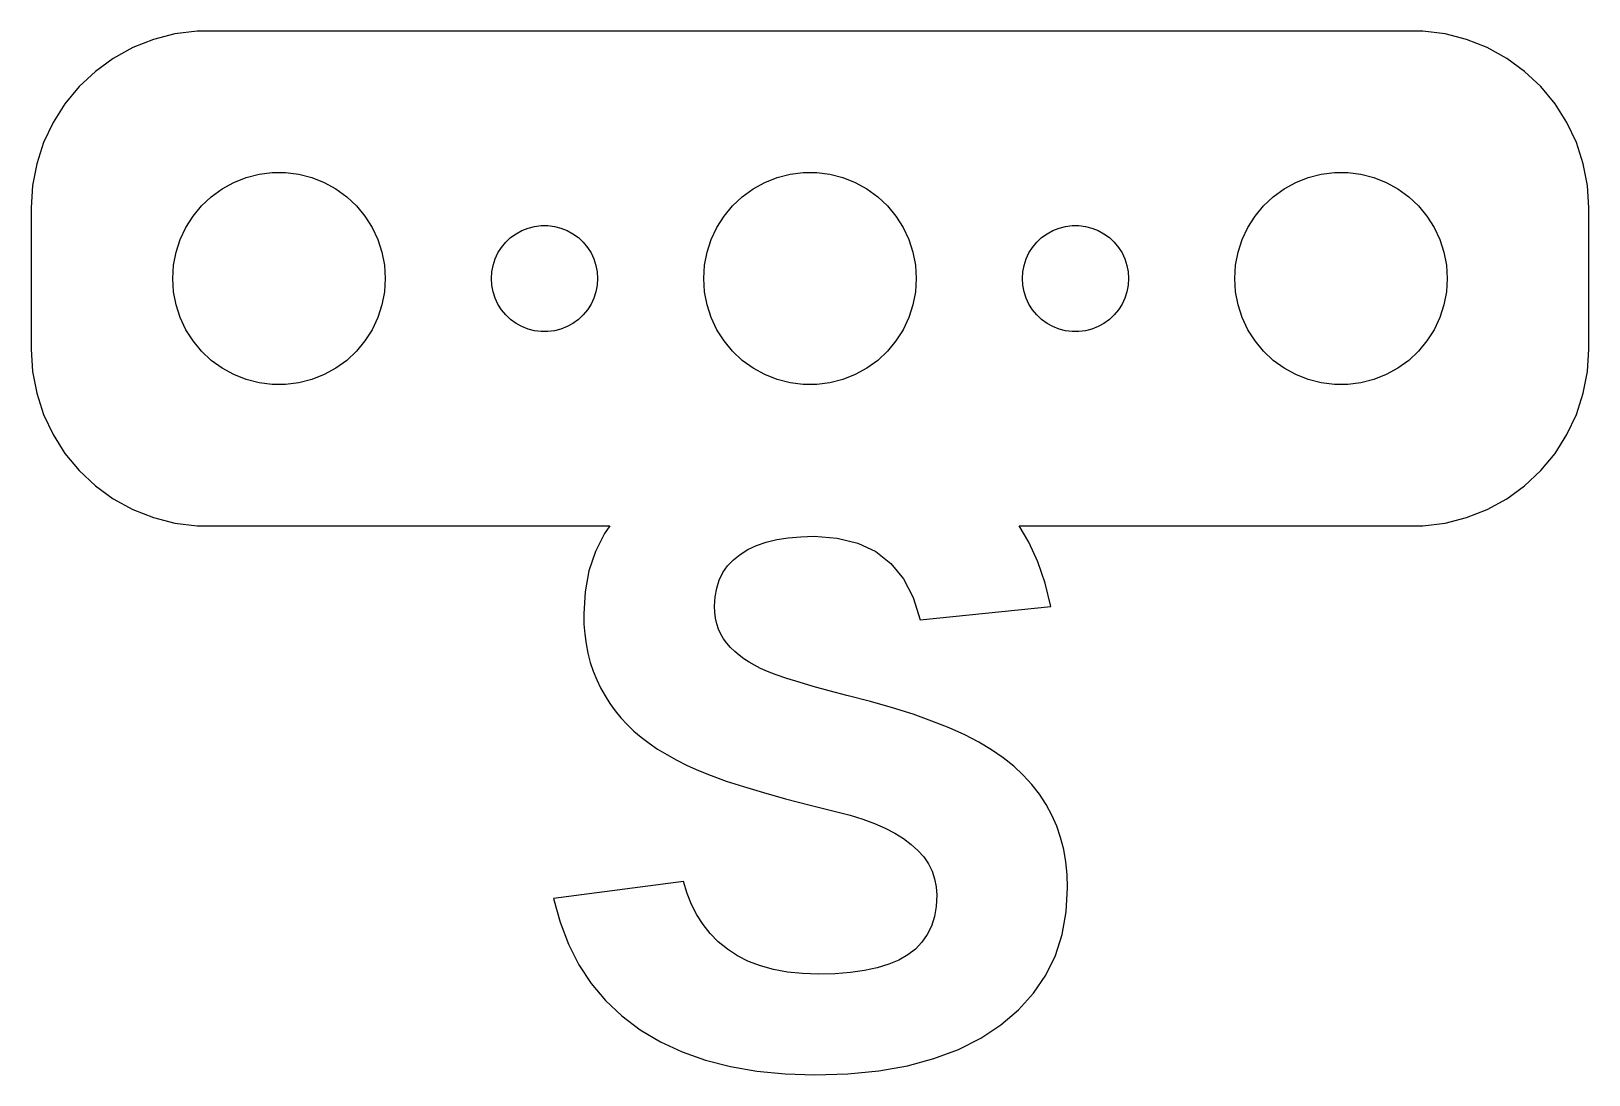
# Model space of a CAD drawing. Header units: metres. Extents: x -22 to 22, y -22.5 to 7.
import ezdxf

# ---------------------------------------------------------------- set-up
doc = ezdxf.new("R2010")
doc.units = ezdxf.units.M

msp = doc.modelspace()

# ---------------------------------------------------------------- linework, layer by layer
for p, q in [((-18.5451, 6.75528), (-19.1289, 6.52412)), ((-17.9369, 6.91142), (-18.5451, 6.75528)), ((-17.3139, 6.99013), (-17.9369, 6.91142)), ((17.3139, 6.99013), (-17.3139, 6.99013)), ((17.9369, 6.91142), (17.3139, 6.99013)), ((18.5451, 6.75528), (17.9369, 6.91142)), ((19.1289, 6.52412), (18.5451, 6.75528)), ((-19.6791, 6.22163), (-20.1871, 5.85255)), ((-19.1289, 6.52412), (-19.6791, 6.22163)), ((19.6791, 6.22163), (19.1289, 6.52412)), ((20.1871, 5.85255), (19.6791, 6.22163)), ((-20.1871, 5.85255), (-20.6448, 5.42273)), ((20.6448, 5.42273), (20.1871, 5.85255)), ((-20.6448, 5.42273), (-21.0451, 4.93892)), ((21.0451, 4.93892), (20.6448, 5.42273)), ((-21.0451, 4.93892), (-21.3815, 4.40877)), ((21.3815, 4.40877), (21.0451, 4.93892)), ((-21.3815, 4.40877), (-21.6489, 3.84062)), ((21.6489, 3.84062), (21.3815, 4.40877)), ((-21.6489, 3.84062), (-21.8429, 3.24344)), ((21.8429, 3.24344), (21.6489, 3.84062)), ((-21.8429, 3.24344), (-21.9606, 2.62666)), ((21.9606, 2.62666), (21.8429, 3.24344)), ((-16.6075, 2.53297), (-16.2773, 2.71448)), ((-16.2773, 2.71448), (-15.927, 2.85316)), ((-15.927, 2.85316), (-15.5621, 2.94685)), ((-15.5621, 2.94685), (-15.1884, 2.99408)), ((-15.1884, 2.99408), (-14.8116, 2.99408)), ((-14.8116, 2.99408), (-14.4379, 2.94685)), ((-14.4379, 2.94685), (-14.0729, 2.85316)), ((-14.0729, 2.85316), (-13.7227, 2.71448)), ((-13.7227, 2.71448), (-13.3925, 2.53297)), ((-1.60747, 2.53297), (-1.27733, 2.71448)), ((-1.27733, 2.71448), (-0.927048, 2.85316)), ((-0.927048, 2.85316), (-0.562134, 2.94685)), ((-0.562134, 2.94685), (-0.18837, 2.99408)), ((-0.18837, 2.99408), (0.18837, 2.99408)), ((0.18837, 2.99408), (0.562134, 2.94685)), ((0.562134, 2.94685), (0.927048, 2.85316)), ((0.927048, 2.85316), (1.27733, 2.71448)), ((1.27733, 2.71448), (1.60747, 2.53297)), ((13.3925, 2.53297), (13.7227, 2.71448)), ((13.7227, 2.71448), (14.0729, 2.85316)), ((14.0729, 2.85316), (14.4379, 2.94685)), ((14.4379, 2.94685), (14.8116, 2.99408)), ((14.8116, 2.99408), (15.1884, 2.99408)), ((15.1884, 2.99408), (15.5621, 2.94685)), ((15.5621, 2.94685), (15.927, 2.85316)), ((15.927, 2.85316), (16.2773, 2.71448)), ((16.2773, 2.71448), (16.6075, 2.53297)), ((-21.9606, 2.62666), (-22, 2)), ((-17.1869, 2.05363), (-16.9123, 2.31154)), ((-16.9123, 2.31154), (-16.6075, 2.53297)), ((-13.3925, 2.53297), (-13.0877, 2.31154)), ((-13.0877, 2.31154), (-12.8131, 2.05363)), ((-2.1869, 2.05363), (-1.91226, 2.31154)), ((-1.91226, 2.31154), (-1.60747, 2.53297)), ((1.60747, 2.53297), (1.91226, 2.31154)), ((1.91226, 2.31154), (2.1869, 2.05363)), ((12.8131, 2.05363), (13.0877, 2.31154)), ((13.0877, 2.31154), (13.3925, 2.53297)), ((16.6075, 2.53297), (16.9123, 2.31154)), ((16.9123, 2.31154), (17.1869, 2.05363)), ((22, 2), (21.9606, 2.62666)), ((-22, 2), (-22, -2)), ((-17.6289, 1.44525), (-17.427, 1.76335)), ((-17.427, 1.76335), (-17.1869, 2.05363)), ((-12.8131, 2.05363), (-12.5729, 1.76335)), ((-12.5729, 1.76335), (-12.3711, 1.44525)), ((-2.62891, 1.44525), (-2.42705, 1.76335)), ((-2.42705, 1.76335), (-2.1869, 2.05363)), ((2.1869, 2.05363), (2.42705, 1.76335)), ((2.42705, 1.76335), (2.62891, 1.44525)), ((12.3711, 1.44525), (12.5729, 1.76335)), ((12.5729, 1.76335), (12.8131, 2.05363)), ((17.1869, 2.05363), (17.427, 1.76335)), ((17.427, 1.76335), (17.6289, 1.44525)), ((22, -2), (22, 2)), ((-17.7893, 1.10437), (-17.6289, 1.44525)), ((-12.3711, 1.44525), (-12.2107, 1.10437)), ((-8.30373, 1.26648), (-8.13866, 1.35724)), ((-8.13866, 1.35724), (-7.96352, 1.42657)), ((-7.96352, 1.42657), (-7.78107, 1.47342)), ((-7.78107, 1.47342), (-7.59418, 1.49704)), ((-7.59418, 1.49704), (-7.40581, 1.49704)), ((-7.40581, 1.49704), (-7.21892, 1.47342)), ((-7.21892, 1.47342), (-7.03647, 1.42657)), ((-7.03647, 1.42657), (-6.86133, 1.35724)), ((-6.86133, 1.35724), (-6.69626, 1.26648)), ((-2.78932, 1.10437), (-2.62891, 1.44525)), ((2.62891, 1.44525), (2.78932, 1.10437)), ((6.69626, 1.26648), (6.86133, 1.35724)), ((6.86133, 1.35724), (7.03647, 1.42657)), ((7.03647, 1.42657), (7.21892, 1.47342)), ((7.21892, 1.47342), (7.40581, 1.49704)), ((7.40581, 1.49704), (7.59418, 1.49704)), ((7.59418, 1.49704), (7.78107, 1.47342)), ((7.78107, 1.47342), (7.96352, 1.42657)), ((7.96352, 1.42657), (8.13866, 1.35724)), ((8.13866, 1.35724), (8.30373, 1.26648)), ((12.2107, 1.10437), (12.3711, 1.44525)), ((17.6289, 1.44525), (17.7893, 1.10437)), ((-17.9057, 0.746063), (-17.7893, 1.10437)), ((-12.2107, 1.10437), (-12.0942, 0.746063)), ((-8.81445, 0.722626), (-8.71352, 0.881668)), ((-8.71352, 0.881668), (-8.59344, 1.02681)), ((-8.59344, 1.02681), (-8.45613, 1.15576)), ((-8.45613, 1.15576), (-8.30373, 1.26648)), ((-6.69626, 1.26648), (-6.54385, 1.15576)), ((-6.54385, 1.15576), (-6.40654, 1.02681)), ((-6.40654, 1.02681), (-6.28647, 0.881668)), ((-6.28647, 0.881668), (-6.18553, 0.722626)), ((-2.90575, 0.746063), (-2.78932, 1.10437)), ((2.78932, 1.10437), (2.90575, 0.746063)), ((6.18553, 0.722626), (6.28647, 0.881668)), ((6.28647, 0.881668), (6.40654, 1.02681)), ((6.40654, 1.02681), (6.54385, 1.15576)), ((6.54385, 1.15576), (6.69626, 1.26648)), ((8.30373, 1.26648), (8.45613, 1.15576)), ((8.45613, 1.15576), (8.59344, 1.02681)), ((8.59344, 1.02681), (8.71352, 0.881668)), ((8.71352, 0.881668), (8.81445, 0.722626)), ((12.0942, 0.746063), (12.2107, 1.10437)), ((17.7893, 1.10437), (17.9057, 0.746063)), ((-17.9763, 0.375992), (-17.9057, 0.746063)), ((-12.0942, 0.746063), (-12.0237, 0.375992)), ((-8.95287, 0.373032), (-8.89465, 0.552185)), ((-8.89465, 0.552185), (-8.81445, 0.722626)), ((-6.18553, 0.722626), (-6.10533, 0.552185)), ((-6.10533, 0.552185), (-6.04712, 0.373032)), ((-2.97633, 0.375992), (-2.90575, 0.746063)), ((2.90575, 0.746063), (2.97633, 0.375992)), ((6.04712, 0.373032), (6.10533, 0.552185)), ((6.10533, 0.552185), (6.18553, 0.722626)), ((8.81445, 0.722626), (8.89465, 0.552185)), ((8.89465, 0.552185), (8.95287, 0.373032)), ((12.0237, 0.375992), (12.0942, 0.746063)), ((17.9057, 0.746063), (17.9763, 0.375992)), ((-18, 0), (-17.9763, 0.375992)), ((-17.9763, -0.375992), (-18, 0)), ((-12.0237, 0.375992), (-12, 0)), ((-12, 0), (-12.0237, -0.375992)), ((-9, 0), (-8.98816, 0.187988)), ((-8.98816, -0.187988), (-9, 0)), ((-8.98816, 0.187988), (-8.95287, 0.373032)), ((-6.04712, 0.373032), (-6.01183, 0.187988)), ((-6.01183, 0.187988), (-6, 0)), ((-6, 0), (-6.01183, -0.187988)), ((-3, 0), (-2.97633, 0.375992)), ((-2.97633, -0.375992), (-3, 0)), ((2.97633, 0.375992), (3, 0)), ((3, 0), (2.97633, -0.375992)), ((6, 0), (6.01183, 0.187988)), ((6.01183, -0.187988), (6, 0)), ((6.01183, 0.187988), (6.04712, 0.373032)), ((8.95287, 0.373032), (8.98816, 0.187988)), ((8.98816, 0.187988), (9, 0)), ((9, 0), (8.98816, -0.187988)), ((12, 0), (12.0237, 0.375992)), ((12.0237, -0.375992), (12, 0)), ((17.9763, 0.375992), (18, 0)), ((18, 0), (17.9763, -0.375992)), ((-17.9057, -0.746063), (-17.9763, -0.375992)), ((-12.0237, -0.375992), (-12.0942, -0.746063)), ((-8.95287, -0.373032), (-8.98816, -0.187988)), ((-8.89465, -0.552185), (-8.95287, -0.373032)), ((-6.04712, -0.373032), (-6.10533, -0.552185)), ((-6.01183, -0.187988), (-6.04712, -0.373032)), ((-2.90575, -0.746063), (-2.97633, -0.375992)), ((2.97633, -0.375992), (2.90575, -0.746063)), ((6.04712, -0.373032), (6.01183, -0.187988)), ((6.10533, -0.552185), (6.04712, -0.373032)), ((8.95287, -0.373032), (8.89465, -0.552185)), ((8.98816, -0.187988), (8.95287, -0.373032)), ((12.0942, -0.746063), (12.0237, -0.375992)), ((17.9763, -0.375992), (17.9057, -0.746063)), ((-17.7893, -1.10437), (-17.9057, -0.746063)), ((-12.0942, -0.746063), (-12.2107, -1.10437)), ((-8.81445, -0.722626), (-8.89465, -0.552185)), ((-8.71352, -0.881668), (-8.81445, -0.722626)), ((-6.18553, -0.722626), (-6.28647, -0.881668)), ((-6.10533, -0.552185), (-6.18553, -0.722626)), ((-2.78932, -1.10437), (-2.90575, -0.746063)), ((2.90575, -0.746063), (2.78932, -1.10437)), ((6.18553, -0.722626), (6.10533, -0.552185)), ((6.28647, -0.881668), (6.18553, -0.722626)), ((8.81445, -0.722626), (8.71352, -0.881668)), ((8.89465, -0.552185), (8.81445, -0.722626)), ((12.2107, -1.10437), (12.0942, -0.746063)), ((17.9057, -0.746063), (17.7893, -1.10437)), ((-17.6289, -1.44525), (-17.7893, -1.10437)), ((-12.2107, -1.10437), (-12.3711, -1.44525)), ((-8.59344, -1.02681), (-8.71352, -0.881668)), ((-8.45613, -1.15576), (-8.59344, -1.02681)), ((-8.30373, -1.26648), (-8.45613, -1.15576)), ((-8.13866, -1.35724), (-8.30373, -1.26648)), ((-6.69626, -1.26648), (-6.86133, -1.35724)), ((-6.54385, -1.15576), (-6.69626, -1.26648)), ((-6.40654, -1.02681), (-6.54385, -1.15576)), ((-6.28647, -0.881668), (-6.40654, -1.02681)), ((-2.62891, -1.44525), (-2.78932, -1.10437)), ((2.78932, -1.10437), (2.62891, -1.44525)), ((6.40654, -1.02681), (6.28647, -0.881668)), ((6.54385, -1.15576), (6.40654, -1.02681)), ((6.69626, -1.26648), (6.54385, -1.15576)), ((6.86133, -1.35724), (6.69626, -1.26648)), ((8.30373, -1.26648), (8.13866, -1.35724)), ((8.45613, -1.15576), (8.30373, -1.26648)), ((8.59344, -1.02681), (8.45613, -1.15576)), ((8.71352, -0.881668), (8.59344, -1.02681)), ((12.3711, -1.44525), (12.2107, -1.10437)), ((17.7893, -1.10437), (17.6289, -1.44525)), ((-17.427, -1.76335), (-17.6289, -1.44525)), ((-12.3711, -1.44525), (-12.5729, -1.76335)), ((-7.96352, -1.42657), (-8.13866, -1.35724)), ((-7.78107, -1.47342), (-7.96352, -1.42657)), ((-7.59418, -1.49704), (-7.78107, -1.47342)), ((-7.40581, -1.49704), (-7.59418, -1.49704)), ((-7.21892, -1.47342), (-7.40581, -1.49704)), ((-7.03647, -1.42657), (-7.21892, -1.47342)), ((-6.86133, -1.35724), (-7.03647, -1.42657)), ((-2.42705, -1.76335), (-2.62891, -1.44525)), ((2.62891, -1.44525), (2.42705, -1.76335)), ((7.03647, -1.42657), (6.86133, -1.35724)), ((7.21892, -1.47342), (7.03647, -1.42657)), ((7.40581, -1.49704), (7.21892, -1.47342)), ((7.59418, -1.49704), (7.40581, -1.49704)), ((7.78107, -1.47342), (7.59418, -1.49704)), ((7.96352, -1.42657), (7.78107, -1.47342)), ((8.13866, -1.35724), (7.96352, -1.42657)), ((12.5729, -1.76335), (12.3711, -1.44525)), ((17.6289, -1.44525), (17.427, -1.76335)), ((-22, -2), (-21.9606, -2.62666)), ((-17.1869, -2.05363), (-17.427, -1.76335)), ((-16.9123, -2.31154), (-17.1869, -2.05363)), ((-12.8131, -2.05363), (-13.0877, -2.31154)), ((-12.5729, -1.76335), (-12.8131, -2.05363)), ((-2.1869, -2.05363), (-2.42705, -1.76335)), ((-1.91226, -2.31154), (-2.1869, -2.05363)), ((2.1869, -2.05363), (1.91226, -2.31154)), ((2.42705, -1.76335), (2.1869, -2.05363)), ((12.8131, -2.05363), (12.5729, -1.76335)), ((13.0877, -2.31154), (12.8131, -2.05363)), ((17.1869, -2.05363), (16.9123, -2.31154)), ((17.427, -1.76335), (17.1869, -2.05363)), ((21.9606, -2.62666), (22, -2)), ((-21.9606, -2.62666), (-21.8429, -3.24344)), ((-16.6075, -2.53297), (-16.9123, -2.31154)), ((-16.2773, -2.71448), (-16.6075, -2.53297)), ((-13.3925, -2.53297), (-13.7227, -2.71448)), ((-13.0877, -2.31154), (-13.3925, -2.53297)), ((-1.60747, -2.53297), (-1.91226, -2.31154)), ((-1.27733, -2.71448), (-1.60747, -2.53297)), ((1.60747, -2.53297), (1.27733, -2.71448)), ((1.91226, -2.31154), (1.60747, -2.53297)), ((13.3925, -2.53297), (13.0877, -2.31154)), ((13.7227, -2.71448), (13.3925, -2.53297)), ((16.6075, -2.53297), (16.2773, -2.71448)), ((16.9123, -2.31154), (16.6075, -2.53297)), ((21.8429, -3.24344), (21.9606, -2.62666)), ((-15.927, -2.85316), (-16.2773, -2.71448)), ((-15.5621, -2.94685), (-15.927, -2.85316)), ((-15.1884, -2.99408), (-15.5621, -2.94685)), ((-14.8116, -2.99408), (-15.1884, -2.99408)), ((-14.4379, -2.94685), (-14.8116, -2.99408)), ((-14.0729, -2.85316), (-14.4379, -2.94685)), ((-13.7227, -2.71448), (-14.0729, -2.85316)), ((-0.927048, -2.85316), (-1.27733, -2.71448)), ((-0.562134, -2.94685), (-0.927048, -2.85316)), ((-0.18837, -2.99408), (-0.562134, -2.94685)), ((0.18837, -2.99408), (-0.18837, -2.99408)), ((0.562134, -2.94685), (0.18837, -2.99408)), ((0.927048, -2.85316), (0.562134, -2.94685)), ((1.27733, -2.71448), (0.927048, -2.85316)), ((14.0729, -2.85316), (13.7227, -2.71448)), ((14.4379, -2.94685), (14.0729, -2.85316)), ((14.8116, -2.99408), (14.4379, -2.94685)), ((15.1884, -2.99408), (14.8116, -2.99408)), ((15.5621, -2.94685), (15.1884, -2.99408)), ((15.927, -2.85316), (15.5621, -2.94685)), ((16.2773, -2.71448), (15.927, -2.85316)), ((-21.8429, -3.24344), (-21.6489, -3.84062)), ((21.6489, -3.84062), (21.8429, -3.24344)), ((-21.6489, -3.84062), (-21.3815, -4.40877)), ((21.3815, -4.40877), (21.6489, -3.84062)), ((-21.3815, -4.40877), (-21.0451, -4.93892)), ((21.0451, -4.93892), (21.3815, -4.40877)), ((-21.0451, -4.93892), (-20.6448, -5.42273)), ((20.6448, -5.42273), (21.0451, -4.93892)), ((-20.6448, -5.42273), (-20.1871, -5.85255)), ((20.1871, -5.85255), (20.6448, -5.42273)), ((-20.1871, -5.85255), (-19.6791, -6.22163)), ((19.6791, -6.22163), (20.1871, -5.85255)), ((-19.6791, -6.22163), (-19.1289, -6.52412)), ((-19.1289, -6.52412), (-18.5451, -6.75528)), ((18.5451, -6.75528), (19.1289, -6.52412)), ((19.1289, -6.52412), (19.6791, -6.22163)), ((-18.5451, -6.75528), (-17.9369, -6.91142)), ((-17.9369, -6.91142), (-17.3139, -6.99013)), ((-17.3139, -6.99013), (-5.65016, -6.99013)), ((-5.65016, -6.99013), (-5.80125, -7.20438)), ((6.18193, -7.4446), (5.91205, -6.99013)), ((5.91205, -6.99013), (17.3139, -6.99013)), ((17.3139, -6.99013), (17.9369, -6.91142)), ((17.9369, -6.91142), (18.5451, -6.75528)), ((-5.80125, -7.20438), (-6.05983, -7.71423)), ((-1.50816, -7.54349), (-1.23627, -7.45)), ((-1.23627, -7.45), (-0.93808, -7.37729)), ((-0.93808, -7.37729), (-0.613586, -7.32535)), ((-0.613586, -7.32535), (-0.262817, -7.29417)), ((-0.262817, -7.29417), (0.114227, -7.2838)), ((0.114227, -7.2838), (0.77182, -7.33191)), ((0.77182, -7.33191), (1.35318, -7.47626)), ((1.35318, -7.47626), (1.85829, -7.71684)), ((6.43517, -8.0011), (6.18193, -7.4446)), ((-6.05983, -7.71423), (-6.24454, -8.26247)), ((-2.16451, -7.94725), (-1.9731, -7.7928)), ((-1.9731, -7.7928), (-1.75378, -7.65776)), ((-1.75378, -7.65776), (-1.50816, -7.54349)), ((1.85829, -7.71684), (2.28714, -8.05365)), ((-6.24454, -8.26247), (-6.35536, -8.84909)), ((-2.56203, -8.51949), (-2.45895, -8.31059)), ((-2.45895, -8.31059), (-2.32645, -8.11986)), ((-2.32645, -8.11986), (-2.16451, -7.94725)), ((2.28714, -8.05365), (2.63976, -8.48671)), ((6.64162, -8.6089), (6.43517, -8.0011)), ((-2.67981, -8.99171), (-2.63564, -8.74652)), ((-2.63564, -8.74652), (-2.56203, -8.51949)), ((2.63976, -8.48671), (2.91611, -9.01599)), ((6.80127, -9.26796), (6.64162, -8.6089)), ((-6.35536, -8.84909), (-6.3923, -9.47411)), ((-2.69453, -9.25504), (-2.67981, -8.99171)), ((2.91611, -9.01599), (3.11623, -9.64149)), ((-6.3923, -9.47411), (-6.38481, -9.76454)), ((-2.68742, -9.43109), (-2.69453, -9.25504)), ((-2.66614, -9.59846), (-2.68742, -9.43109)), ((-2.63063, -9.75717), (-2.66614, -9.59846)), ((3.11623, -9.64149), (6.80127, -9.26796)), ((-6.38481, -9.76454), (-6.36235, -10.0468)), ((-6.36235, -10.0468), (-6.32489, -10.3209)), ((-2.58093, -9.90718), (-2.63063, -9.75717)), ((-2.51703, -10.0485), (-2.58093, -9.90718)), ((-2.43893, -10.1812), (-2.51703, -10.0485)), ((-6.32489, -10.3209), (-6.27245, -10.5869)), ((-2.34663, -10.3052), (-2.43893, -10.1812)), ((-2.24211, -10.4222), (-2.34663, -10.3052)), ((-2.12733, -10.534), (-2.24211, -10.4222)), ((-2.00232, -10.6404), (-2.12733, -10.534)), ((-6.27245, -10.5869), (-6.20502, -10.8447)), ((-6.20502, -10.8447), (-6.12262, -11.0944)), ((-1.86703, -10.7417), (-2.00232, -10.6404)), ((-1.7215, -10.8377), (-1.86703, -10.7417)), ((-1.56572, -10.9284), (-1.7215, -10.8377)), ((-1.39967, -11.0139), (-1.56572, -10.9284)), ((-6.12262, -11.0944), (-6.02522, -11.3359)), ((-6.02522, -11.3359), (-5.91385, -11.569)), ((-1.20314, -11.1005), (-1.39967, -11.0139)), ((-0.955856, -11.1947), (-1.20314, -11.1005)), ((-0.657822, -11.2966), (-0.955856, -11.1947)), ((-0.309036, -11.4061), (-0.657822, -11.2966)), ((0.090485, -11.5232), (-0.309036, -11.4061)), ((-5.91385, -11.569), (-5.7896, -11.7935)), ((-5.7896, -11.7935), (-5.65247, -12.0092)), ((0.540771, -11.6479), (0.090485, -11.5232)), ((1.04181, -11.7803), (0.540771, -11.6479)), ((1.71101, -11.9525), (1.04181, -11.7803)), ((-5.65247, -12.0092), (-5.50244, -12.2163)), ((-5.50244, -12.2163), (-5.33954, -12.4147)), ((2.33447, -12.1301), (1.71101, -11.9525)), ((2.91217, -12.3133), (2.33447, -12.1301)), ((3.44412, -12.5019), (2.91217, -12.3133)), ((-5.33954, -12.4147), (-5.16376, -12.6044)), ((-5.16376, -12.6044), (-4.9751, -12.7854)), ((3.93031, -12.6961), (3.44412, -12.5019)), ((4.37074, -12.8958), (3.93031, -12.6961)), ((-4.9751, -12.7854), (-4.77066, -12.9596)), ((-4.77066, -12.9596), (-4.54756, -13.1288)), ((-4.54756, -13.1288), (-4.30579, -13.2931)), ((4.76543, -13.101), (4.37074, -12.8958)), ((5.12303, -13.3152), (4.76543, -13.101)), ((-4.30579, -13.2931), (-4.04535, -13.4523)), ((-4.04535, -13.4523), (-3.76625, -13.6065)), ((-3.76625, -13.6065), (-3.46849, -13.7557)), ((5.45222, -13.5417), (5.12303, -13.3152)), ((5.75304, -13.7805), (5.45222, -13.5417)), ((-3.46849, -13.7557), (-3.15205, -13.9)), ((-3.15205, -13.9), (-2.79297, -14.0452)), ((-2.79297, -14.0452), (-2.36737, -14.1976)), ((6.02544, -14.0318), (5.75304, -13.7805)), ((6.26945, -14.2954), (6.02544, -14.0318)), ((-2.36737, -14.1976), (-1.87526, -14.357)), ((-1.87526, -14.357), (-1.31664, -14.5235)), ((6.48506, -14.5714), (6.26945, -14.2954)), ((-1.31664, -14.5235), (-0.691498, -14.6972)), ((-0.691498, -14.6972), (0.000153, -14.878)), ((0.000153, -14.878), (0.758331, -15.0658)), ((6.67227, -14.8597), (6.48506, -14.5714)), ((6.83296, -15.1599), (6.67227, -14.8597)), ((0.758331, -15.0658), (1.13881, -15.1667)), ((1.13881, -15.1667), (1.49246, -15.2778)), ((1.49246, -15.2778), (1.81931, -15.3992)), ((1.81931, -15.3992), (2.11931, -15.5308)), ((6.96895, -15.4718), (6.83296, -15.1599)), ((2.11931, -15.5308), (2.3925, -15.6727)), ((2.3925, -15.6727), (2.63885, -15.8248)), ((2.63885, -15.8248), (2.8584, -15.9871)), ((7.0802, -15.7952), (6.96895, -15.4718)), ((7.16673, -16.1302), (7.0802, -15.7952)), ((2.8584, -15.9871), (3.04985, -16.16)), ((3.04985, -16.16), (3.21184, -16.3436)), ((7.22853, -16.4768), (7.16673, -16.1302)), ((3.21184, -16.3436), (3.34439, -16.5381)), ((3.34439, -16.5381), (3.44748, -16.7433)), ((7.26562, -16.8349), (7.22853, -16.4768)), ((-3.57082, -17.0372), (-7.24275, -17.514)), ((-3.47298, -17.3729), (-3.57082, -17.0372)), ((3.44748, -16.7433), (3.5211, -16.9593)), ((3.5211, -16.9593), (3.56529, -17.1861)), ((7.27798, -17.2046), (7.26562, -16.8349)), ((-7.24275, -17.514), (-7.06027, -18.186)), ((-3.34886, -17.6877), (-3.47298, -17.3729)), ((3.58002, -17.4237), (3.56332, -17.739)), ((3.56529, -17.1861), (3.58002, -17.4237)), ((7.23946, -17.8898), (7.27798, -17.2046)), ((-3.19846, -17.9818), (-3.34886, -17.6877)), ((-3.02174, -18.2552), (-3.19846, -17.9818)), ((3.51323, -18.0295), (3.42975, -18.2954)), ((3.56332, -17.739), (3.51323, -18.0295)), ((7.12389, -18.5315), (7.23946, -17.8898)), ((-7.06027, -18.186), (-6.82205, -18.8108)), ((-2.81876, -18.5077), (-3.02174, -18.2552)), ((3.42975, -18.2954), (3.31287, -18.5365)), ((-6.82205, -18.8108), (-6.52809, -19.3882)), ((-2.58948, -18.7395), (-2.81876, -18.5077)), ((-2.33391, -18.9505), (-2.58948, -18.7395)), ((3.1626, -18.7529), (2.97893, -18.9447)), ((3.31287, -18.5365), (3.1626, -18.7529)), ((6.93127, -19.1298), (7.12389, -18.5315)), ((-2.05095, -19.1369), (-2.33391, -18.9505)), ((-1.73959, -19.2945), (-2.05095, -19.1369)), ((-1.39984, -19.4235), (-1.73959, -19.2945)), ((2.51012, -19.2552), (2.22232, -19.3767)), ((2.76187, -19.1117), (2.51012, -19.2552)), ((2.97893, -18.9447), (2.76187, -19.1117)), ((6.66161, -19.6848), (6.93127, -19.1298)), ((-6.52809, -19.3882), (-6.17838, -19.9183)), ((-1.03171, -19.5238), (-1.39984, -19.4235)), ((-0.635178, -19.5955), (-1.03171, -19.5238)), ((-0.210251, -19.6385), (-0.635178, -19.5955)), ((0.243042, -19.6528), (-0.210251, -19.6385)), ((0.710938, -19.6418), (0.243042, -19.6528)), ((1.14282, -19.6086), (0.710938, -19.6418)), ((1.53868, -19.5534), (1.14282, -19.6086)), ((1.89851, -19.4761), (1.53868, -19.5534)), ((2.22232, -19.3767), (1.89851, -19.4761)), ((6.3149, -20.1964), (6.66161, -19.6848)), ((-6.17838, -19.9183), (-5.77292, -20.4011)), ((5.89114, -20.6646), (6.3149, -20.1964)), ((-5.77292, -20.4011), (-5.31174, -20.8365)), ((5.39034, -21.0894), (5.89114, -20.6646)), ((-5.31174, -20.8365), (-4.79478, -21.2247)), ((4.82095, -21.4637), (5.39034, -21.0894)), ((-4.79478, -21.2247), (-4.22705, -21.563)), ((4.19133, -21.7804), (4.82095, -21.4637)), ((-4.22705, -21.563), (-3.61359, -21.8494)), ((-3.61359, -21.8494), (-2.95436, -22.0836)), ((3.5015, -22.0395), (4.19133, -21.7804)), ((-2.95436, -22.0836), (-2.2494, -22.2659)), ((-2.2494, -22.2659), (-1.49872, -22.396)), ((-1.49872, -22.396), (-0.702286, -22.4741)), ((1.07062, -22.4713), (1.94113, -22.385)), ((1.94113, -22.385), (2.75143, -22.241)), ((2.75143, -22.241), (3.5015, -22.0395)), ((-0.702286, -22.4741), (0.139877, -22.5001)), ((0.139877, -22.5001), (1.07062, -22.4713))]:
    msp.add_line(p, q)

doc.saveas('drawing.dxf')
